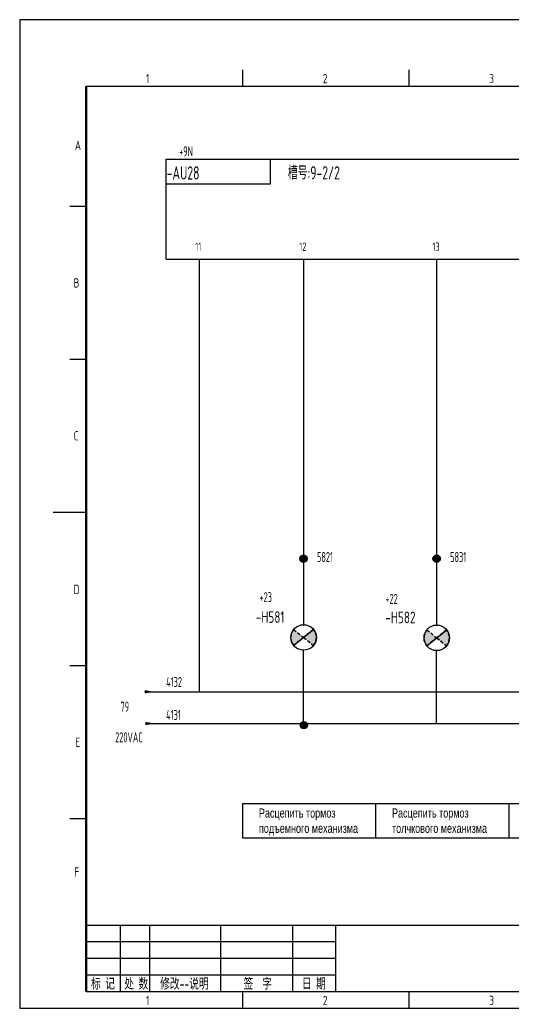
# Model space of a CAD drawing. Extents: x -2005 to 7010, y -1792 to 2924.
# Drawn here: x 2058.1 to 2206.3, y 4.3 to 301.3 of the extents above; entities that cross this region are included whole.
import ezdxf
from ezdxf.enums import TextEntityAlignment as Align

# ---------------------------------------------------------------- set-up
doc = ezdxf.new("R2010")
doc.units = 0
doc.header["$LTSCALE"] = 2
doc.linetypes.add('DASHED2', pattern=[0.375, 0.25, -0.125])
doc.layers.get('0').update_dxf_attribs({"linetype": 'CONTINUOUS'})
doc.layers.add('01', color=7, linetype='CONTINUOUS')
doc.layers.add('CONTINUOUS', color=7, linetype='CONTINUOUS')
doc.styles.add('ROMAN', font='ROMANC.shx', dxfattribs={"width": 0.7, "height": 0.7})
doc.styles.add('ROMANS', font='romans', dxfattribs={"width": 0.67, "bigfont": 'hzlib'})
doc.styles.get("Standard").update_dxf_attribs({"font": 'isocp.shx', "width": 0.707, "bigfont": 'dfst.shx'})

msp = doc.modelspace()

# ---------------------------------------------------------------- hatches: boundary and pattern name
at = {"layer": '01', "linetype": 'DASHED2', "ltscale": 2}
h = msp.add_hatch(color=6, dxfattribs=at)
edge = h.paths.add_edge_path()
edge.add_arc((2143.36, 115.73), 3.84, 141.4352, 218.5648)
edge.add_line((2140.35, 113.34), (2143.36, 115.73))
edge.add_line((2143.36, 115.73), (2140.35, 118.12))
h = msp.add_hatch(color=6, dxfattribs=at)
edge = h.paths.add_edge_path()
edge.add_arc((2143.29, 115.73), 3.84, 321.4352, 398.5648)
edge.add_line((2146.3, 118.12), (2143.29, 115.73))
edge.add_line((2143.29, 115.73), (2146.3, 113.34))
h = msp.add_hatch(color=6, dxfattribs=at)
edge = h.paths.add_edge_path()
edge.add_arc((2183.36, 115.62), 3.84, 141.4352, 218.5648)
edge.add_line((2180.35, 113.22), (2183.36, 115.62))
edge.add_line((2183.36, 115.62), (2180.35, 118.01))
h = msp.add_hatch(color=6, dxfattribs=at)
edge = h.paths.add_edge_path()
edge.add_arc((2183.29, 115.62), 3.84, 321.4352, 398.5648)
edge.add_line((2186.3, 118.01), (2183.29, 115.62))
edge.add_line((2183.29, 115.62), (2186.3, 113.22))
at = {"layer": 'CONTINUOUS'}
h = msp.add_hatch(color=256, dxfattribs=at)
edge = h.paths.add_edge_path()
edge.add_arc((2143.32, 139.4), 1.1, 0, 360)
h = msp.add_hatch(color=256, dxfattribs=at)
edge = h.paths.add_edge_path()
edge.add_arc((2183.32, 139.4), 1.1, 0, 360)
h = msp.add_hatch(color=256, dxfattribs=at)
edge = h.paths.add_edge_path()
edge.add_arc((2143.43, 89.36), 1.1, 0, 360)

# ---------------------------------------------------------------- linework, layer by layer
for p, q in [((2125.09, 65.83), (2445.09, 65.83)), ((2125.09, 55.43), (2125.09, 65.83)), ((2165.09, 55.43), (2165.09, 65.83)), ((2205.09, 55.43), (2205.09, 65.83)), ((2165.09, 55.43), (2165.09, 62.93)), ((2205.09, 55.43), (2205.09, 62.93)), ((2445.09, 55.43), (2125.09, 55.43))]:
    msp.add_line(p, q)
msp.add_lwpolyline([(2102.07, 259.4), (2133.32, 259.4), (2133.32, 251.9), (2102.07, 251.9)], close=True)
at = {"layer": '01', "color": 6, "linetype": 'DASHED2', "ltscale": 2}
for p, q in [((2140.35, 118.12), (2143.36, 115.73)), ((2146.3, 118.12), (2143.29, 115.73)), ((2146.36, 118.12), (2143.36, 115.73)), ((2180.35, 118.01), (2183.36, 115.62)), ((2186.3, 118.01), (2183.29, 115.62)), ((2186.36, 118.01), (2183.36, 115.62)), ((2143.36, 115.73), (2140.35, 113.34)), ((2143.29, 115.73), (2146.3, 113.34)), ((2143.36, 115.73), (2146.36, 113.34)), ((2183.36, 115.62), (2180.35, 113.22)), ((2183.29, 115.62), (2186.3, 113.22)), ((2183.36, 115.62), (2186.36, 113.22))]:
    msp.add_line(p, q, dxfattribs=at)
for centre, start, end in [((2143.36, 115.73), 141.4352, 218.5648), ((2143.29, 115.73), 321.4352, 38.5648), ((2183.36, 115.62), 141.4352, 218.5648), ((2183.29, 115.62), 321.4352, 38.5648)]:
    msp.add_arc(centre, 3.84, start, end, dxfattribs=at)
at = {"layer": 'CONTINUOUS', "color": 3}
for p, q in [((2478.05, 301.33), (2058.05, 301.33)), ((2058.05, 301.33), (2058.05, 4.33)), ((2058.05, 4.33), (2478.05, 4.33))]:
    msp.add_line(p, q, dxfattribs=at)
at = {"layer": 'CONTINUOUS', "linetype": 'Continuous'}
for p, q in [((2125.05, 281.33), (2125.05, 286.33)), ((2175.05, 281.33), (2175.05, 286.33)), ((2073.05, 245.33), (2078.05, 245.33)), ((2073.05, 199.33), (2078.05, 199.33)), ((2068.05, 153.33), (2078.05, 153.33)), ((2073.05, 107.33), (2078.05, 107.33)), ((2073.05, 61.33), (2078.05, 61.33)), ((2078.05, 29.33), (2473.05, 29.33)), ((2088.33, 9.33), (2088.33, 29.33)), ((2097.16, 9.33), (2097.16, 29.33)), ((2118.39, 29.33), (2118.39, 9.33)), ((2140.05, 29.33), (2140.05, 9.33)), ((2153.05, 9.33), (2153.05, 29.33)), ((2078.05, 24.33), (2153.05, 24.33)), ((2078.05, 19.33), (2153.05, 19.33)), ((2078.05, 14.33), (2153.05, 14.33)), ((2125.05, 4.33), (2125.05, 9.33)), ((2175.05, 4.33), (2175.05, 9.33))]:
    msp.add_line(p, q, dxfattribs=at)
at = {"layer": 'CONTINUOUS'}
for p, q in [((2078.05, 281.33), (2473.05, 281.33)), ((2102.07, 259.4), (2462.07, 259.4)), ((2102.07, 229.4), (2102.07, 259.4)), ((2102.07, 229.4), (2462.07, 229.4)), ((2112.07, 99.4), (2112.07, 229.4)), ((2112.07, 99.4), (2112.07, 229.4)), ((2143.32, 229.4), (2143.32, 119.57)), ((2183.32, 229.4), (2183.32, 119.46)), ((2140.35, 113.34), (2146.36, 118.12)), ((2180.35, 113.22), (2186.36, 118.01)), ((2143.32, 89.87), (2143.32, 111.9)), ((2183.32, 89.87), (2183.32, 111.78)), ((2097.07, 99.4), (2463.32, 99.4)), ((2097.07, 89.87), (2463.32, 89.87)), ((2078.05, 9.33), (2473.05, 9.33))]:
    msp.add_line(p, q, dxfattribs=at)
at = {"layer": 'CONTINUOUS', "lineweight": 50}
msp.add_line((2078.05, 281.33), (2078.05, 9.33), dxfattribs=at)
at = {"layer": 'CONTINUOUS'}
for centre, radius in [((2143.32, 139.4), 1.1), ((2183.32, 139.4), 1.1), ((2143.36, 115.73), 3.84), ((2183.36, 115.62), 3.84), ((2143.43, 89.36), 1.1)]:
    msp.add_circle(centre, radius, dxfattribs=at)
for points in [[(2095.55, 99.9), (2095.55, 98.9), (2098.55, 99.4)], [(2095.74, 90.37), (2095.74, 89.37), (2098.74, 89.87)]]:
    msp.add_solid(points, dxfattribs=at)

# ---------------------------------------------------------------- texts
at = {"linetype": 'ByBlock', "ltscale": 2, "width": 0.67}
msp.add_text('+9N', height=3, dxfattribs=at).set_placement((2105.94, 260.3))
at = {"layer": '01', "linetype": 'DASHED2', "ltscale": 2, "char_height": 3, "attachment_point": 1}
for s, insert, width in [('{\\fArial|b0|i0|c204|p34;\\H0.9167x;Расцепить тормоз подъемного механизма}', (2129.91, 64.35), 31.4135), ('{\\fArial|b0|i0|c204|p34;\\H0.9167x;Расцепить тормоз толчкового механизма}', (2169.91, 64.35), 28.7421)]:
    msp.add_mtext(s, dxfattribs=dict(at, insert=insert, width=width))
at = {"layer": 'CONTINUOUS', "linetype": 'Continuous', "style": 'ROMAN', "width": 0.7}
for s, p in [('1', (2095.98, 282.27)), ('2', (2149.14, 282.27)), ('3', (2199.11, 282.27)), ('A', (2074.62, 262.18)), ('B', (2074.23, 220.86)), ('C', (2074.23, 174.92)), ('D', (2074.23, 128.75)), ('E', (2074.79, 82.86)), ('F', (2074.43, 43.86)), ('1', (2095.98, 5.27)), ('2', (2149.14, 5.27)), ('3', (2199.11, 5.27))]:
    msp.add_text(s, height=2.8, dxfattribs=at).set_placement(p)
at = {"layer": 'CONTINUOUS', "color": 0, "width": 0.707}
msp.add_text('-AU28', height=4, dxfattribs=at).set_placement((2102.2, 253.32))
at = {"layer": 'CONTINUOUS', "width": 0.67}
for s, height, p in [('11', 2.5, (2110.82, 231.9)), ('12', 2.5, (2142.07, 231.9)), ('13', 2.5, (2182.07, 231.9)), ('5821', 3, (2147.36, 138.4)), ('5831', 3, (2187.36, 138.4)), ('4132', 3, (2102.03, 100.85)), ('79', 3, (2088.32, 93.43)), ('4131', 3, (2102.03, 90.96)), ('220VAC', 3, (2086.72, 84.24))]:
    msp.add_text(s, height=height, dxfattribs=at).set_placement(p)
at = {"layer": 'CONTINUOUS', "color": 3, "width": 0.67}
for s, p in [('+23', (2130.1, 126.35)), ('+22', (2167.93, 125.82))]:
    msp.add_text(s, height=3, dxfattribs=at).set_placement(p)
at = {"layer": 'CONTINUOUS', "style": 'ROMANS', "width": 0.67}
for s, p in [('-H581', (2128.98, 120.11)), ('-H582', (2167.91, 120))]:
    msp.add_text(s, height=3.5, dxfattribs=at).set_placement(p)
at = {"layer": 'CONTINUOUS', "width": 0.67}
for s, p in [('标 记', (2083.05, 11.83)), ('处 数', (2093.05, 11.83)), ('修改--说明', (2107.52, 11.83)), ('签  字', (2129.55, 11.83)), ('日 期', (2146.43, 11.83))]:
    msp.add_text(s, height=3.5, dxfattribs=at).set_placement(p, align=Align.MIDDLE)
at = {"layer": 'CONTINUOUS', "color": 0, "insert": (2138.58, 255.33), "char_height": 4, "width": 130, "attachment_point": 4}
msp.add_mtext('槽号:9-2/2', dxfattribs=at)

doc.saveas('drawing.dxf')
